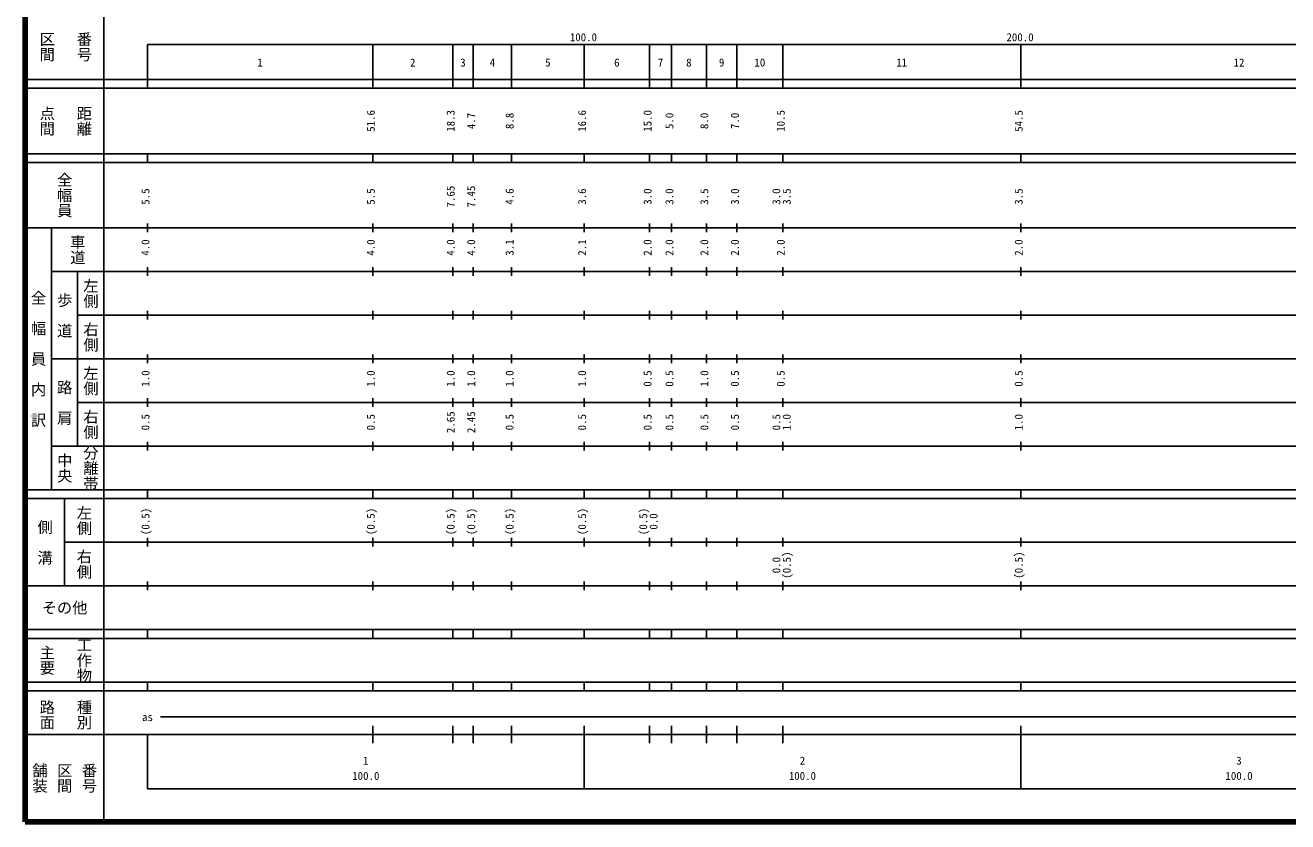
# Model space of a CAD drawing. Units: millimetres on the paper, enlarged 1000 times. Extents: x 40000 to 680000, y 20000 to 380000.
# Drawn here: x 40000 to 329161, y 20000 to 202409 of the extents above; entities that cross this region are included whole.
import ezdxf
from ezdxf.enums import TextEntityAlignment as Align

# ---------------------------------------------------------------- set-up
doc = ezdxf.new("R2010")
doc.units = ezdxf.units.MM
doc.header["$LTSCALE"] = 1000
doc.layers.add('M-TTL', color=2, linetype='Continuous', lineweight=140)
doc.layers.add('M-TTL-BAND', color=7, linetype='Continuous', lineweight=25)
doc.styles.add('@ＭＳ ゴシック', font='')
doc.styles.add('ＭＳ ゴシック', font='')
doc.styles.get('@ＭＳ ゴシック').set_extended_font_data('@MS Gothic')
doc.styles.get('ＭＳ ゴシック').set_extended_font_data('MS Gothic')

msp = doc.modelspace()

# ---------------------------------------------------------------- linework, layer by layer
at = {"layer": 'M-TTL'}
for p, q in [((40000, 380000), (40000, 20000)), ((40000, 20000), (680000, 20000))]:
    msp.add_line(p, q, dxfattribs=at)
at = {"layer": 'M-TTL-BAND'}
for p, q in [((58000, 370000), (58000, 20000)), ((68000, 198000), (579000, 198000)), ((68000, 198000), (68000, 188000)), ((119600, 188000), (119600, 198000)), ((137900, 188000), (137900, 198000)), ((142600, 188000), (142600, 198000)), ((151400, 188000), (151400, 198000)), ((168000, 188000), (168000, 198000)), ((183000, 188000), (183000, 198000)), ((188000, 188000), (188000, 198000)), ((196000, 188000), (196000, 198000)), ((203000, 188000), (203000, 198000)), ((213500, 188000), (213500, 198000)), ((268000, 188000), (268000, 198000)), ((40000, 190000), (579000, 190000)), ((40000, 188000), (579000, 188000)), ((40000, 173000), (579000, 173000)), ((40000, 171000), (579000, 171000)), ((68000, 171000), (68000, 173000)), ((119600, 171000), (119600, 173000)), ((137900, 171000), (137900, 173000)), ((142600, 171000), (142600, 173000)), ((151400, 171000), (151400, 173000)), ((168000, 171000), (168000, 173000)), ((183000, 171000), (183000, 173000)), ((188000, 171000), (188000, 173000)), ((196000, 171000), (196000, 173000)), ((203000, 171000), (203000, 173000)), ((213500, 171000), (213500, 173000)), ((268000, 171000), (268000, 173000)), ((68000, 155000), (68000, 157000)), ((119600, 155000), (119600, 157000)), ((137900, 155000), (137900, 157000)), ((142600, 155000), (142600, 157000)), ((151400, 155000), (151400, 157000)), ((168000, 155000), (168000, 157000)), ((183000, 155000), (183000, 157000)), ((188000, 155000), (188000, 157000)), ((196000, 155000), (196000, 157000)), ((203000, 155000), (203000, 157000)), ((213500, 155000), (213500, 157000)), ((268000, 155000), (268000, 157000)), ((40000, 156000), (579000, 156000)), ((46000, 96000), (46000, 156000)), ((46000, 146000), (579000, 146000)), ((52000, 146000), (52000, 106000)), ((68000, 145000), (68000, 147000)), ((119600, 145000), (119600, 147000)), ((137900, 145000), (137900, 147000)), ((142600, 145000), (142600, 147000)), ((151400, 145000), (151400, 147000)), ((168000, 145000), (168000, 147000)), ((183000, 145000), (183000, 147000)), ((188000, 145000), (188000, 147000)), ((196000, 145000), (196000, 147000)), ((203000, 145000), (203000, 147000)), ((213500, 145000), (213500, 147000)), ((268000, 145000), (268000, 147000)), ((52000, 136000), (579000, 136000)), ((68000, 135000), (68000, 137000)), ((119600, 135000), (119600, 137000)), ((137900, 135000), (137900, 137000)), ((142600, 135000), (142600, 137000)), ((151400, 135000), (151400, 137000)), ((168000, 135000), (168000, 137000)), ((183000, 135000), (183000, 137000)), ((188000, 135000), (188000, 137000)), ((196000, 135000), (196000, 137000)), ((203000, 135000), (203000, 137000)), ((213500, 135000), (213500, 137000)), ((268000, 135000), (268000, 137000)), ((46000, 126000), (579000, 126000)), ((68000, 125000), (68000, 127000)), ((119600, 125000), (119600, 127000)), ((137900, 125000), (137900, 127000)), ((142600, 125000), (142600, 127000)), ((151400, 125000), (151400, 127000)), ((168000, 125000), (168000, 127000)), ((183000, 125000), (183000, 127000)), ((188000, 125000), (188000, 127000)), ((196000, 125000), (196000, 127000)), ((203000, 125000), (203000, 127000)), ((213500, 125000), (213500, 127000)), ((268000, 125000), (268000, 127000)), ((52000, 116000), (579000, 116000)), ((68000, 115000), (68000, 117000)), ((119600, 115000), (119600, 117000)), ((137900, 115000), (137900, 117000)), ((142600, 115000), (142600, 117000)), ((151400, 115000), (151400, 117000)), ((168000, 115000), (168000, 117000)), ((183000, 115000), (183000, 117000)), ((188000, 115000), (188000, 117000)), ((196000, 115000), (196000, 117000)), ((203000, 115000), (203000, 117000)), ((213500, 115000), (213500, 117000)), ((268000, 115000), (268000, 117000)), ((68000, 105000), (68000, 107000)), ((119600, 105000), (119600, 107000)), ((137900, 105000), (137900, 107000)), ((142600, 105000), (142600, 107000)), ((151400, 105000), (151400, 107000)), ((168000, 105000), (168000, 107000)), ((183000, 105000), (183000, 107000)), ((188000, 105000), (188000, 107000)), ((196000, 105000), (196000, 107000)), ((203000, 105000), (203000, 107000)), ((213500, 105000), (213500, 107000)), ((268000, 105000), (268000, 107000)), ((46000, 106000), (579000, 106000)), ((40000, 96000), (579000, 96000)), ((68000, 94000), (68000, 96000)), ((119600, 94000), (119600, 96000)), ((137900, 94000), (137900, 96000)), ((142600, 94000), (142600, 96000)), ((151400, 94000), (151400, 96000)), ((168000, 94000), (168000, 96000)), ((183000, 94000), (183000, 96000)), ((188000, 94000), (188000, 96000)), ((196000, 94000), (196000, 96000)), ((203000, 94000), (203000, 96000)), ((213500, 94000), (213500, 96000)), ((268000, 94000), (268000, 96000)), ((40000, 94000), (579000, 94000)), ((49000, 94000), (49000, 74000)), ((49000, 84000), (579000, 84000)), ((68000, 83000), (68000, 85000)), ((119600, 83000), (119600, 85000)), ((137900, 83000), (137900, 85000)), ((142600, 83000), (142600, 85000)), ((151400, 83000), (151400, 85000)), ((168000, 83000), (168000, 85000)), ((183000, 83000), (183000, 85000)), ((188000, 83000), (188000, 85000)), ((196000, 83000), (196000, 85000)), ((203000, 83000), (203000, 85000)), ((213500, 83000), (213500, 85000)), ((268000, 83000), (268000, 85000)), ((40000, 74000), (579000, 74000)), ((68000, 73000), (68000, 75000)), ((119600, 73000), (119600, 75000)), ((137900, 73000), (137900, 75000)), ((142600, 73000), (142600, 75000)), ((151400, 73000), (151400, 75000)), ((168000, 73000), (168000, 75000)), ((183000, 73000), (183000, 75000)), ((188000, 73000), (188000, 75000)), ((196000, 73000), (196000, 75000)), ((203000, 73000), (203000, 75000)), ((213500, 73000), (213500, 75000)), ((268000, 73000), (268000, 75000)), ((40000, 64000), (579000, 64000)), ((68000, 62000), (68000, 64000)), ((119600, 62000), (119600, 64000)), ((137900, 62000), (137900, 64000)), ((142600, 62000), (142600, 64000)), ((151400, 62000), (151400, 64000)), ((168000, 62000), (168000, 64000)), ((183000, 62000), (183000, 64000)), ((188000, 62000), (188000, 64000)), ((196000, 62000), (196000, 64000)), ((203000, 62000), (203000, 64000)), ((213500, 62000), (213500, 64000)), ((268000, 62000), (268000, 64000)), ((40000, 62000), (579000, 62000)), ((40000, 52000), (579000, 52000)), ((40000, 50000), (579000, 50000)), ((68000, 50000), (68000, 52000)), ((119600, 50000), (119600, 52000)), ((137900, 50000), (137900, 52000)), ((142600, 50000), (142600, 52000)), ((151400, 50000), (151400, 52000)), ((168000, 50000), (168000, 52000)), ((183000, 50000), (183000, 52000)), ((188000, 50000), (188000, 52000)), ((196000, 50000), (196000, 52000)), ((203000, 50000), (203000, 52000)), ((213500, 50000), (213500, 52000)), ((268000, 50000), (268000, 52000)), ((71000, 44000), (565000, 44000)), ((119600, 38000), (119600, 42000)), ((137900, 38000), (137900, 42000)), ((142600, 38000), (142600, 42000)), ((151400, 38000), (151400, 42000)), ((168000, 27500), (168000, 42000)), ((183000, 38000), (183000, 42000)), ((188000, 38000), (188000, 42000)), ((196000, 38000), (196000, 42000)), ((203000, 38000), (203000, 42000)), ((213500, 38000), (213500, 42000)), ((268000, 27500), (268000, 42000)), ((40000, 40000), (579000, 40000)), ((68000, 40000), (68000, 27500)), ((68000, 27500), (579000, 27500))]:
    msp.add_line(p, q, dxfattribs=at)

# ---------------------------------------------------------------- texts
at = {"layer": 'M-TTL-BAND', "style": '@ＭＳ ゴシック'}
for s, p in [('区間', (45000, 197500)), ('番号', (53500, 197500)), ('点間', (45000, 180500)), ('距離', (53500, 180500)), ('全幅員', (49000, 163500)), ('車道', (52000, 151000)), ('左側', (55000, 141000)), ('全\u3000幅\u3000員\u3000内\u3000訳', (43000, 126000)), ('歩\u3000道', (49000, 136000)), ('右側', (55000, 131000)), ('左側', (55000, 121000)), ('路\u3000肩', (49000, 116000)), ('右側', (55000, 111000)), ('中央', (49000, 101000)), ('分離帯', (55000, 101000)), ('左側', (53500, 89000)), ('側\u3000溝', (44500, 84000)), ('右側', (53500, 79000)), ('工作物', (53500, 57000)), ('主要', (45000, 57000)), ('路面', (45000, 44500)), ('種別', (53500, 44500)), ('舗装', (43333, 30000)), ('区間', (49000, 30000)), ('番号', (54667, 30000))]:
    msp.add_text(s, height=2566, rotation=270, dxfattribs=at).set_placement(p, align=Align.MIDDLE_CENTER)
at = {"layer": 'M-TTL-BAND', "style": 'ＭＳ ゴシック'}
for s, p in [('100.0', (167844, 198195)), ('200.0', (267844, 198195)), ('1', (93800, 192405)), ('2', (128750, 192405)), ('3', (140250, 192405)), ('4', (147000, 192405)), ('5', (159700, 192405)), ('6', (175500, 192405)), ('7', (185500, 192405)), ('8', (192000, 192405)), ('9', (199500, 192405)), ('10', (208250, 192405)), ('11', (240750, 192405)), ('12', (318000, 192405)), ('as', (68000, 42500)), ('1', (118000, 32523)), ('2', (218000, 32523)), ('3', (318000, 32523)), ('100.0', (118000, 29033)), ('100.0', (218000, 29033)), ('100.0', (318000, 29033))]:
    msp.add_text(s, height=1833, dxfattribs=at).set_placement(p, align=Align.BOTTOM_CENTER)
for s, p in [('51.6', (120600, 180500)), ('18.3', (138900, 180500)), ('4.7', (143600, 180500)), ('8.8', (152400, 180500)), ('16.6', (169000, 180500)), ('15.0', (184000, 180500)), ('5.0', (189000, 180500)), ('8.0', (197000, 180500)), ('7.0', (204000, 180500)), ('10.5', (214500, 180500)), ('54.5', (269000, 180500)), ('5.5', (69000, 163174)), ('5.5', (120600, 163174)), ('7.65', (138900, 163174)), ('7.45', (143600, 163174)), ('4.6', (152400, 163174)), ('3.6', (169000, 163174)), ('3.0', (184000, 163174)), ('3.0', (189000, 163174)), ('3.5', (197000, 163174)), ('3.0', (204000, 163174)), ('3.0', (213500, 163174)), ('3.5', (215870, 163174)), ('3.5', (269000, 163174)), ('4.0', (69000, 151500)), ('4.0', (120600, 151500)), ('4.0', (138900, 151500)), ('4.0', (143600, 151500)), ('3.1', (152400, 151500)), ('2.1', (169000, 151500)), ('2.0', (184000, 151500)), ('2.0', (189000, 151500)), ('2.0', (197000, 151500)), ('2.0', (204000, 151500)), ('2.0', (214500, 151500)), ('2.0', (269000, 151500)), ('1.0', (69000, 121500)), ('1.0', (120600, 121500)), ('1.0', (138900, 121500)), ('1.0', (143600, 121500)), ('1.0', (152400, 121500)), ('1.0', (169000, 121500)), ('0.5', (184000, 121500)), ('0.5', (189000, 121500)), ('1.0', (197000, 121500)), ('0.5', (204000, 121500)), ('0.5', (214500, 121500)), ('0.5', (269000, 121500)), ('0.5', (69000, 111500)), ('0.5', (120600, 111500)), ('2.65', (138900, 111500)), ('2.45', (143600, 111500)), ('0.5', (152400, 111500)), ('0.5', (169000, 111500)), ('0.5', (184000, 111500)), ('0.5', (189000, 111500)), ('0.5', (197000, 111500)), ('0.5', (204000, 111500)), ('0.5', (213500, 111500)), ('1.0', (215870, 111500)), ('1.0', (269000, 111500)), ('(0.5)', (69000, 88764)), ('(0.5)', (120600, 88764)), ('(0.5)', (138900, 88764)), ('(0.5)', (143600, 88764)), ('(0.5)', (152400, 88764)), ('(0.5)', (169000, 88764)), ('(0.5)', (183000, 88764)), ('0.0', (185370, 88764)), ('(0.5)', (215870, 78764)), ('(0.5)', (269000, 78764)), ('0.0', (213500, 78764))]:
    msp.add_text(s, height=1833, rotation=90, dxfattribs=at).set_placement(p, align=Align.BOTTOM_CENTER)
msp.add_text('その他', height=2566, dxfattribs=at).set_placement((49000, 69000), align=Align.MIDDLE_CENTER)

doc.saveas('drawing.dxf')
